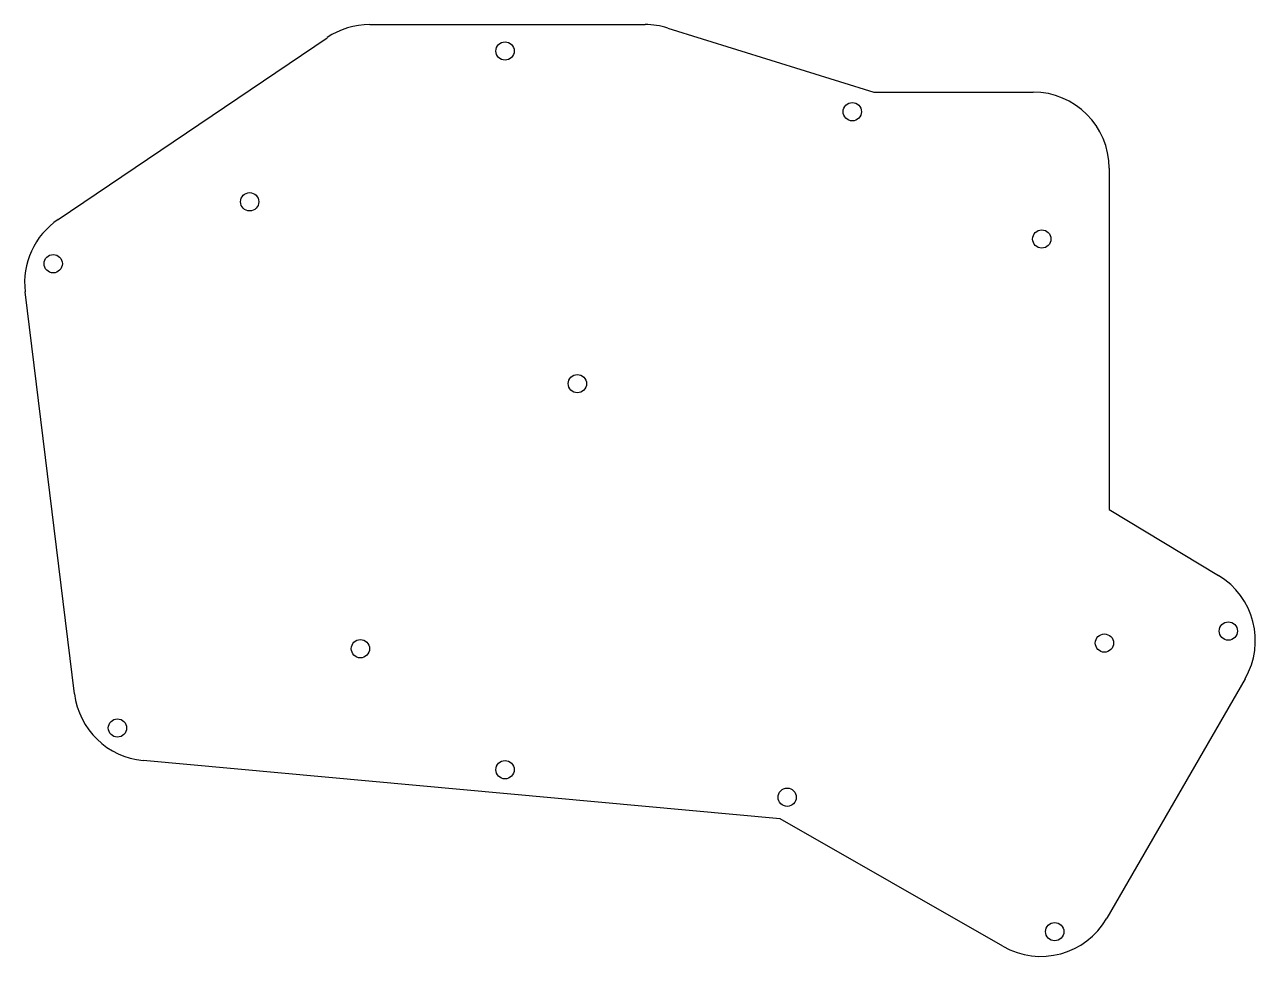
# Model space of a CAD drawing. Header units: millimetres. Extents: x 85 to 246, y -132 to -10.
import ezdxf

# ---------------------------------------------------------------- set-up
doc = ezdxf.new("R2010")
doc.units = ezdxf.units.MM

msp = doc.modelspace()

# ---------------------------------------------------------------- linework, layer by layer
for p, q in [((130.06, -9.84), (166.23, -9.84)), ((169.2, -10.29), (196.25, -18.71)), ((89.13, -35.44), (124.46, -11.56)), ((196.25, -18.71), (217.18, -18.71)), ((227.18, -28.71), (227.18, -73.57)), ((91.3, -97.78), (84.81, -44.95)), ((227.18, -73.57), (241.54, -82.21)), ((245.04, -95.78), (226.87, -127.26)), ((183.99, -114.17), (100.31, -106.52)), ((213.23, -130.94), (183.99, -114.17))]:
    msp.add_line(p, q)
for centre in [(147.84, -13.31), (193.44, -21.29), (114.29, -33.12), (218.33, -38.01), (88.49, -41.26), (157.34, -57.01), (242.83, -89.52), (226.56, -91.1), (128.84, -91.84), (96.93, -102.25), (147.84, -107.74), (184.89, -111.35), (220.03, -129.01)]:
    msp.add_circle(centre, 1.2)
for centre, start, end in [((130.06, -19.84), 90, 124.065), ((166.23, -19.84), 72.7185, 90), ((217.18, -28.71), 0, 90), ((94.74, -43.73), 124.065, 187), ((236.38, -90.78), 330, 418.9498), ((101.22, -96.56), 187, 264.7735), ((218.21, -122.26), 240.1735, 330)]:
    msp.add_arc(centre, 10, start, end)

doc.saveas('drawing.dxf')
